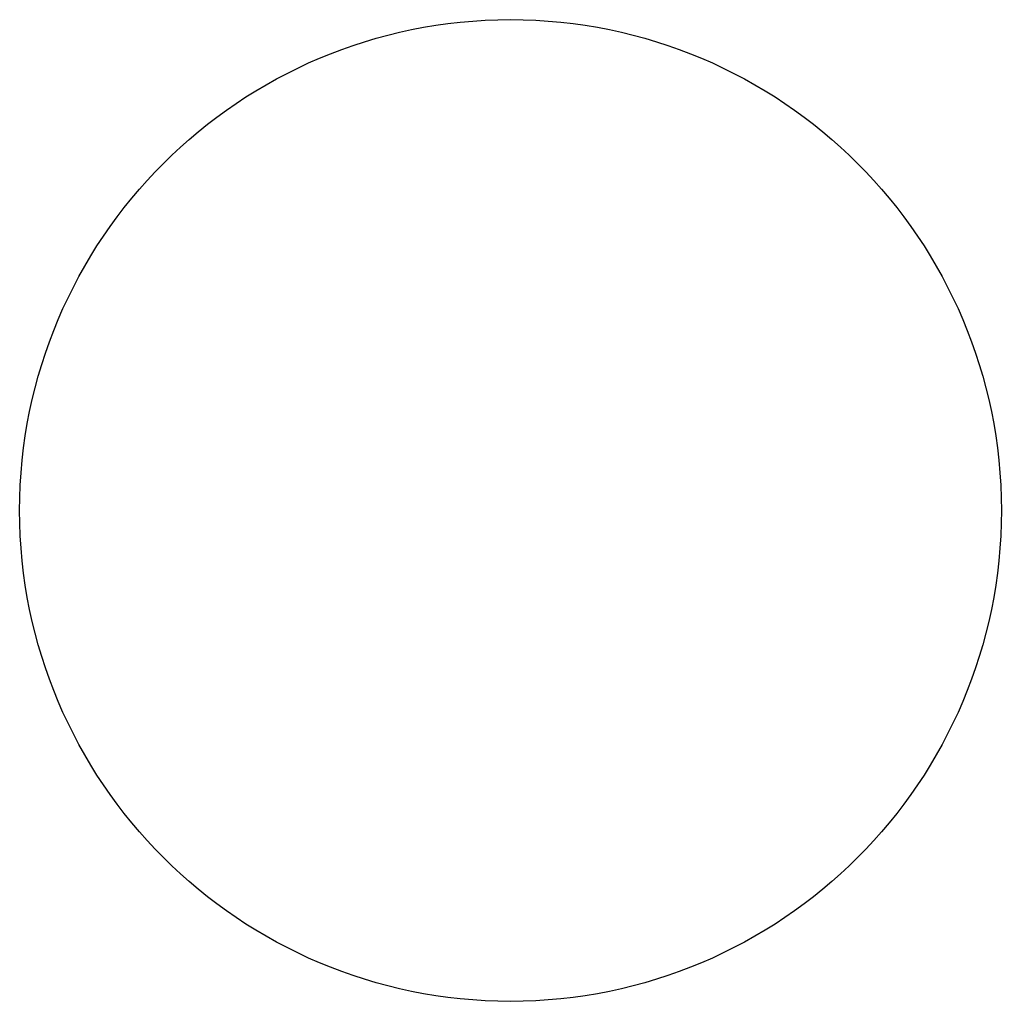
# Model space of a CAD drawing. Header units: millimetres. Extents: x -29.9 to 29.9, y -29.9 to 29.9.
import ezdxf

# ---------------------------------------------------------------- set-up
doc = ezdxf.new("R2010")
doc.units = ezdxf.units.MM
doc.layers.add('BOUNDARY', color=7, linetype='Continuous')

msp = doc.modelspace()

# ---------------------------------------------------------------- linework, layer by layer
at = {"layer": 'BOUNDARY'}
msp.add_circle((0, 0), 29.9, dxfattribs=at)

doc.saveas('drawing.dxf')
